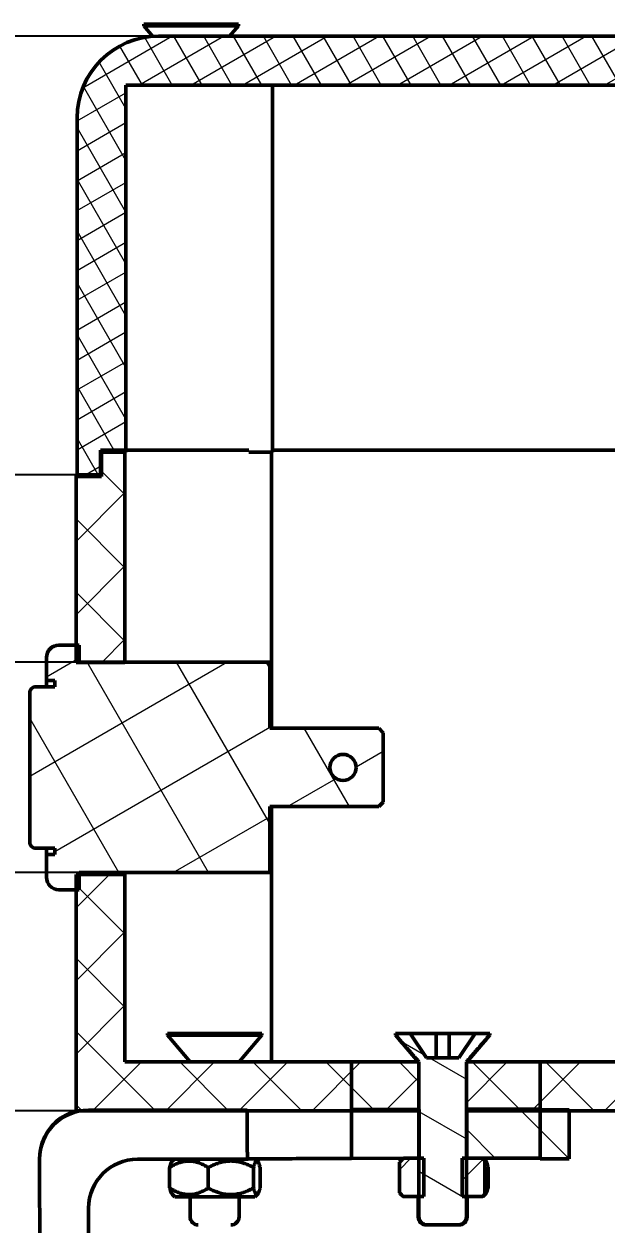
# Model space of a CAD drawing. Header units: millimetres. Extents: x 0 to 841, y 0 to 594.
# Drawn here: x 142 to 177.8, y 417.6 to 491.3 of the extents above; entities that cross this region are included whole.
import ezdxf

# ---------------------------------------------------------------- set-up
doc = ezdxf.new("R2010")
doc.units = ezdxf.units.MM
for name, color, linetype, lineweight in [('Видимый контур (ГОСТ)', 7, 'Continuous', 50), ('Размер (ГОСТ)', 7, 'Continuous', 25), ('Штриховка (ГОСТ)', 7, 'Continuous', 18)]:
    doc.layers.add(name, color=color, linetype=linetype, lineweight=lineweight)
doc.styles.add('Обычный текст (ГОСТ)', font='GOST Common Italic.ttf')
doc.dimstyles.new('Обычный (ГОСТ)', dxfattribs={"dimtxt": 3.5, "dimasz": 3.5, "dimexe": 1, "dimexo": 0, "dimgap": 0.5, "dimtad": 1, "dimrnd": 1e-08, "dimtxsty": 'Обычный текст (ГОСТ)', "dimblk": 'Filled-1', "dimcen": 0.09, "dimdle": 15, "dimclrd": 256, "dimclre": 256, "dimclrt": 256, "dimazin": 2, "dimtfac": 0.714286, "dimtdec": 3, "dimtmove": 0, "dimatfit": 3, "dimfxl": 1, "dimtolj": 1, "dimlwd": 25, "dimlwe": 25, "dimarcsym": 0})
pattern_1 = [(45, (0, 0), (-2.245064, 2.245064), [])]

# ---------------------------------------------------------------- blocks, each defined once
blk = doc.blocks.new('Filled-1')
at = {"color": 0}
for p, q in [((0, 0), (-1, 0.143)), ((-1, 0.143), (-1, -0.143)), ((-1, 0), (0, 0)), ((-1, -0.143), (0, 0))]:
    blk.add_line(p, q, dxfattribs=at)
at = {"color": 0, "flags": 128}
blk.add_lwpolyline([(-1, -0.143), (0, 0), (-1, 0.143), (-1, -0.143)], dxfattribs=at)
at = {"color": 0}
blk.add_solid([(-1, -0.143), (0, 0), (-1, 0.143), (-1, -0.143)], dxfattribs=at)
blk = doc.blocks.new('*D8')
at = {"layer": 'Defpoints', "color": 0, "linetype": 'Continuous', "transparency": 16777216}
for p in [(150.297, 490.528), (80.176, 372.413), (137.642, 372.413)]:
    blk.add_point(p, dxfattribs=at)
at = {"layer": 'Размер (ГОСТ)', "linetype": 'Continuous', "lineweight": 25, "transparency": 16777216}
for p, q in [((150.297, 490.528), (79.176, 490.528)), ((80.176, 487.028), (80.176, 375.913)), ((137.642, 372.413), (79.176, 372.413))]:
    blk.add_line(p, q, dxfattribs=at)
at = {"layer": 'Размер (ГОСТ)', "linetype": 'Continuous', "lineweight": 25, "transparency": 16777216, "xscale": 3.5, "yscale": 3.5, "zscale": 3.5}
for p, rotation in [((80.176, 490.528), 90), ((80.176, 372.413), 270)]:
    blk.add_blockref('Filled-1', p, dxfattribs=dict(at, rotation=rotation))
at = {"layer": 'Размер (ГОСТ)', "linetype": 'Continuous', "lineweight": 25, "transparency": 16777216, "insert": (75.476, 426.217), "char_height": 3.5, "attachment_point": 1, "rotation": 90, "style": 'Обычный текст (ГОСТ)'}
blk.add_mtext('\\A1;118,11', dxfattribs=at)
blk = doc.blocks.new('*D12')
at = {"layer": 'Defpoints', "color": 0, "linetype": 'Continuous', "transparency": 16777216}
for p in [(93.966, 463.638), (145.236, 463.638), (145.236, 424.638)]:
    blk.add_point(p, dxfattribs=at)
at = {"layer": 'Размер (ГОСТ)', "linetype": 'Continuous', "lineweight": 25, "transparency": 16777216}
for p, q in [((145.236, 463.638), (92.966, 463.638)), ((93.966, 428.138), (93.966, 460.138)), ((145.236, 424.638), (92.966, 424.638))]:
    blk.add_line(p, q, dxfattribs=at)
at = {"layer": 'Размер (ГОСТ)', "linetype": 'Continuous', "lineweight": 25, "transparency": 16777216, "xscale": 3.5, "yscale": 3.5, "zscale": 3.5}
for p, rotation in [((93.966, 463.638), 90), ((93.966, 424.638), 270)]:
    blk.add_blockref('Filled-1', p, dxfattribs=dict(at, rotation=rotation))
at = {"layer": 'Размер (ГОСТ)', "linetype": 'Continuous', "lineweight": 25, "transparency": 16777216, "insert": (89.966, 441.63), "char_height": 3.5, "attachment_point": 1, "rotation": 90, "style": 'Обычный текст (ГОСТ)'}
blk.add_mtext('\\A1;39', dxfattribs=at)
blk = doc.blocks.new('*D13')
at = {"layer": 'Defpoints', "color": 0, "linetype": 'Continuous', "transparency": 16777216}
for p in [(145.418, 452.143), (104.753, 439.243), (145.418, 439.243)]:
    blk.add_point(p, dxfattribs=at)
at = {"layer": 'Размер (ГОСТ)', "linetype": 'Continuous', "lineweight": 25, "transparency": 16777216}
for p, q in [((145.418, 452.143), (103.753, 452.143)), ((104.753, 448.643), (104.753, 442.743)), ((145.418, 439.243), (103.753, 439.243))]:
    blk.add_line(p, q, dxfattribs=at)
at = {"layer": 'Размер (ГОСТ)', "linetype": 'Continuous', "lineweight": 25, "transparency": 16777216, "xscale": 3.5, "yscale": 3.5, "zscale": 3.5}
for p, rotation in [((104.753, 452.143), 90), ((104.753, 439.243), 270)]:
    blk.add_blockref('Filled-1', p, dxfattribs=dict(at, rotation=rotation))
at = {"layer": 'Размер (ГОСТ)', "linetype": 'Continuous', "lineweight": 25, "transparency": 16777216, "insert": (100.053, 441.969), "char_height": 3.5, "attachment_point": 1, "rotation": 90, "style": 'Обычный текст (ГОСТ)'}
blk.add_mtext('\\A1;12,9', dxfattribs=at)

msp = doc.modelspace()

# ---------------------------------------------------------------- hatches: boundary and pattern name
at = {"layer": 'Штриховка (ГОСТ)'}
h = msp.add_hatch(dxfattribs=at)
h.set_pattern_fill('ANSI31', color=256, scale=12.7, angle=75.00018, style=0, double=1)
h.set_pattern_definition([(120.00018, (0, 0), (-1.374813, -0.793754), [])])
edge = h.paths.add_edge_path()
edge.add_line((261.634, 487.528), (261.634, 490.528))
edge.add_line((261.634, 490.528), (150.297, 490.528))
edge.add_ellipse((150.297, 485.528), major_axis=(0, 5), ratio=1, start_angle=0, end_angle=90)
edge.add_line((145.297, 485.528), (145.297, 463.638))
edge.add_line((145.297, 463.638), (145.297, 463.528))
edge.add_line((145.297, 463.528), (146.797, 463.528))
edge.add_line((146.797, 463.528), (146.797, 465.028))
edge.add_line((146.797, 465.028), (148.236, 465.028))
edge.add_line((148.236, 465.028), (148.297, 465.028))
edge.add_line((148.297, 465.028), (148.297, 487.528))
edge.add_line((148.297, 487.528), (261.634, 487.528))
edge = h.paths.add_edge_path()
edge.add_line((269.797, 490.528), (270.297, 490.528))
edge.add_ellipse((270.297, 485.528), major_axis=(5, 0), ratio=1, start_angle=86.02297, end_angle=90, ccw=False)
edge.add_ellipse((270.297, 485.528), major_axis=(4.988, -0.347), ratio=1, start_angle=3.97703, end_angle=90, ccw=False)
edge.add_line((275.297, 485.528), (275.297, 463.528))
edge.add_line((275.297, 463.528), (275.234, 463.528))
edge.add_line((275.234, 463.528), (273.797, 463.528))
edge.add_line((273.797, 463.528), (273.797, 463.638))
edge.add_line((273.797, 463.638), (273.797, 465.028))
edge.add_line((273.797, 465.028), (273.734, 465.028))
edge.add_line((273.734, 465.028), (271.797, 465.028))
edge.add_line((271.797, 465.028), (271.797, 465.138))
edge.add_line((271.797, 465.138), (271.797, 487.528))
edge.add_line((271.797, 487.528), (270.795, 487.528))
edge.add_line((270.795, 487.528), (269.802, 487.528))
edge.add_line((269.802, 487.528), (269.797, 487.528))
edge.add_line((269.797, 487.528), (269.797, 489.528))
edge.add_line((269.797, 489.528), (269.797, 490.528))
edge.add_line((269.797, 490.528), (269.797, 490.528))
edge.add_line((269.797, 490.528), (269.797, 490.528))
h.paths.add_polyline_path([(261.634, 487.528), (261.634, 490.528), (265.94, 490.528), (266.797, 490.528), (266.797, 490.528), (266.797, 490.528), (266.797, 489.528), (266.797, 487.528), (266.667, 487.528), (265.674, 487.528), (264.797, 487.528), (264.797, 465.028), (264.734, 465.028), (263.297, 465.028), (263.297, 465.138), (263.297, 487.528)])
h = msp.add_hatch(dxfattribs=at)
h.set_pattern_fill('ANSI31', color=256, scale=12.7, angle=165.00018, style=0, double=1)
h.set_pattern_definition([(210.00018, (0, 0), (0.793754, -1.374813), [])])
edge = h.paths.add_edge_path()
edge.add_line((261.634, 487.528), (261.634, 490.528))
edge.add_line((261.634, 490.528), (150.297, 490.528))
edge.add_ellipse((150.297, 485.528), major_axis=(0, 5), ratio=1, start_angle=0, end_angle=90)
edge.add_line((145.297, 485.528), (145.297, 463.638))
edge.add_line((145.297, 463.638), (145.297, 463.528))
edge.add_line((145.297, 463.528), (146.797, 463.528))
edge.add_line((146.797, 463.528), (146.797, 465.028))
edge.add_line((146.797, 465.028), (148.236, 465.028))
edge.add_line((148.236, 465.028), (148.297, 465.028))
edge.add_line((148.297, 465.028), (148.297, 487.528))
edge.add_line((148.297, 487.528), (261.634, 487.528))
edge = h.paths.add_edge_path()
edge.add_line((269.797, 490.528), (270.297, 490.528))
edge.add_ellipse((270.297, 485.528), major_axis=(5, 0), ratio=1, start_angle=86.02297, end_angle=90, ccw=False)
edge.add_ellipse((270.297, 485.528), major_axis=(4.988, -0.347), ratio=1, start_angle=3.97703, end_angle=90, ccw=False)
edge.add_line((275.297, 485.528), (275.297, 463.528))
edge.add_line((275.297, 463.528), (275.234, 463.528))
edge.add_line((275.234, 463.528), (273.797, 463.528))
edge.add_line((273.797, 463.528), (273.797, 463.638))
edge.add_line((273.797, 463.638), (273.797, 465.028))
edge.add_line((273.797, 465.028), (273.734, 465.028))
edge.add_line((273.734, 465.028), (271.797, 465.028))
edge.add_line((271.797, 465.028), (271.797, 465.138))
edge.add_line((271.797, 465.138), (271.797, 487.528))
edge.add_line((271.797, 487.528), (270.795, 487.528))
edge.add_line((270.795, 487.528), (269.802, 487.528))
edge.add_line((269.802, 487.528), (269.797, 487.528))
edge.add_line((269.797, 487.528), (269.797, 489.528))
edge.add_line((269.797, 489.528), (269.797, 490.528))
edge.add_line((269.797, 490.528), (269.797, 490.528))
edge.add_line((269.797, 490.528), (269.797, 490.528))
h.paths.add_polyline_path([(261.634, 487.528), (261.634, 490.528), (265.94, 490.528), (266.797, 490.528), (266.797, 490.528), (266.797, 490.528), (266.797, 489.528), (266.797, 487.528), (266.667, 487.528), (265.674, 487.528), (264.797, 487.528), (264.797, 465.028), (264.734, 465.028), (263.297, 465.028), (263.297, 465.138), (263.297, 487.528)])
h = msp.add_hatch(dxfattribs=at)
h.set_pattern_fill('ANSI31', color=256, scale=25.4, style=0, double=1)
h.set_pattern_definition(pattern_1)
h.paths.add_polyline_path([(146.736, 463.638), (146.736, 465.138), (148.235, 465.138), (148.236, 465.138), (148.236, 465.028), (148.236, 452.143), (148.236, 452.138), (148.235, 452.138), (145.236, 452.138), (145.236, 452.431), (145.236, 453.193), (145.236, 463.638), (145.297, 463.638)])
h.paths.add_polyline_path([(162.138, 424.638), (162.138, 424.724), (162.138, 427.638), (148.236, 427.638), (148.236, 439.138), (145.418, 439.138), (145.236, 439.138), (145.236, 438.955), (145.236, 438.193), (145.236, 424.638), (145.555, 424.638), (146.735, 424.638), (152.236, 424.638), (153.734, 424.638), (155.236, 424.638), (155.743, 424.638)])
h.paths.add_polyline_path([(162.138, 424.724), (162.138, 427.638), (166.276, 427.638), (166.276, 424.728), (166.276, 424.638), (166.236, 424.638), (162.138, 424.638)])
h.paths.add_polyline_path([(173.729, 424.697), (173.729, 424.638), (172.505, 424.638), (169.236, 424.638), (169.212, 424.638), (169.195, 424.638), (169.195, 427.638), (173.729, 427.638), (173.729, 424.734)])
h.paths.add_polyline_path([(275.236, 462.623), (275.234, 462.623), (272.236, 462.623), (272.236, 427.638), (173.729, 427.638), (173.729, 424.734), (173.729, 424.697), (173.729, 424.638), (175.493, 424.638), (244.945, 424.638), (247.935, 424.638), (251.236, 424.638), (254.236, 424.638), (254.695, 424.638), (264.695, 424.638), (265.236, 424.638), (268.236, 424.638), (273.735, 424.638), (274.767, 424.638), (275.236, 424.638)])
h.paths.add_polyline_path([(272.235, 462.623), (271.734, 462.623), (271.734, 465.138), (271.797, 465.138), (273.734, 465.138), (273.734, 465.028), (273.734, 463.638), (273.797, 463.638), (275.234, 463.638), (275.234, 463.528), (275.234, 462.623), (272.236, 462.623)])
h.paths.add_polyline_path([(263.235, 462.623), (263.234, 462.623), (263.234, 465.138), (263.297, 465.138), (264.734, 465.138), (264.734, 465.028), (264.734, 462.623)])
h = msp.add_hatch(dxfattribs=at)
h.set_pattern_fill('ANSI31', color=256, scale=25.4, angle=90, style=0, double=1)
h.set_pattern_definition([(135, (0, 0), (-2.245064, -2.245064), [])])
h.paths.add_polyline_path([(146.736, 463.638), (146.736, 465.138), (148.235, 465.138), (148.236, 465.138), (148.236, 465.028), (148.236, 452.143), (148.236, 452.138), (148.235, 452.138), (145.236, 452.138), (145.236, 452.431), (145.236, 453.193), (145.236, 463.638), (145.297, 463.638)])
h.paths.add_polyline_path([(162.138, 424.638), (162.138, 424.724), (162.138, 427.638), (148.236, 427.638), (148.236, 439.138), (145.418, 439.138), (145.236, 439.138), (145.236, 438.955), (145.236, 438.193), (145.236, 424.638), (145.555, 424.638), (146.735, 424.638), (152.236, 424.638), (153.734, 424.638), (155.236, 424.638), (155.743, 424.638)])
h.paths.add_polyline_path([(162.138, 424.724), (162.138, 427.638), (166.276, 427.638), (166.276, 424.728), (166.276, 424.638), (166.236, 424.638), (162.138, 424.638)])
h.paths.add_polyline_path([(173.729, 424.697), (173.729, 424.638), (172.505, 424.638), (169.236, 424.638), (169.212, 424.638), (169.195, 424.638), (169.195, 427.638), (173.729, 427.638), (173.729, 424.734)])
h.paths.add_polyline_path([(275.236, 462.623), (275.234, 462.623), (272.236, 462.623), (272.236, 427.638), (173.729, 427.638), (173.729, 424.734), (173.729, 424.697), (173.729, 424.638), (175.493, 424.638), (244.945, 424.638), (247.935, 424.638), (251.236, 424.638), (254.236, 424.638), (254.695, 424.638), (264.695, 424.638), (265.236, 424.638), (268.236, 424.638), (273.735, 424.638), (274.767, 424.638), (275.236, 424.638)])
h.paths.add_polyline_path([(272.235, 462.623), (271.734, 462.623), (271.734, 465.138), (271.797, 465.138), (273.734, 465.138), (273.734, 465.028), (273.734, 463.638), (273.797, 463.638), (275.234, 463.638), (275.234, 463.528), (275.234, 462.623), (272.236, 462.623)])
h.paths.add_polyline_path([(263.235, 462.623), (263.234, 462.623), (263.234, 465.138), (263.297, 465.138), (264.734, 465.138), (264.734, 465.028), (264.734, 462.623)])
h = msp.add_hatch(dxfattribs=at)
h.set_pattern_fill('ANSI31', color=256, scale=38.1, angle=-14.99998, style=0, double=1)
h.set_pattern_definition([(30, (0, 0), (-2.38125, 4.124445), [])])
edge = h.paths.add_edge_path()
edge.add_spline(control_points=[(142.391, 450.265), (142.391, 450.314), (142.401, 450.362), (142.438, 450.453), (142.466, 450.494), (142.537, 450.566), (142.581, 450.595), (142.677, 450.636), (142.73, 450.646), (142.783, 450.646)], knot_values=[-0.060908, -0.060908, -0.060908, -0.060908, -0.04625, -0.04625, -0.031446, -0.031446, -0.015869, -0.015869, -0.000001, -0.000001, -0.000001, -0.000001], degree=3, periodic=0)
edge.add_line((142.783, 450.646), (143.926, 450.646))
edge.add_line((143.926, 450.646), (143.926, 451.027))
edge.add_line((143.926, 451.027), (143.418, 451.027))
edge.add_line((143.418, 451.027), (143.418, 452.431))
edge.add_ellipse((144.18, 452.431), major_axis=(0, 0.762), ratio=1, start_angle=0, end_angle=90, ccw=False)
edge.add_line((144.18, 453.193), (145.236, 453.193))
edge.add_line((145.236, 453.193), (145.418, 453.193))
edge.add_line((145.418, 453.193), (145.418, 452.431))
edge.add_line((145.418, 452.431), (145.418, 452.143))
edge.add_line((145.418, 452.143), (148.236, 452.143))
edge.add_line((148.236, 452.143), (157.118, 452.143))
edge.add_line((157.118, 452.143), (157.118, 448.093))
edge.add_line((157.118, 448.093), (163.818, 448.093))
edge.add_line((163.818, 448.093), (164.087, 447.824))
edge.add_line((164.087, 447.824), (164.087, 443.562))
edge.add_line((164.087, 443.562), (163.818, 443.293))
edge.add_line((163.818, 443.293), (157.118, 443.293))
edge.add_line((157.118, 443.293), (157.118, 439.243))
edge.add_line((157.118, 439.243), (145.418, 439.243))
edge.add_line((145.418, 439.243), (145.418, 439.138))
edge.add_line((145.418, 439.138), (145.418, 438.955))
edge.add_line((145.418, 438.955), (145.418, 438.193))
edge.add_line((145.418, 438.193), (145.236, 438.193))
edge.add_line((145.236, 438.193), (144.18, 438.193))
edge.add_ellipse((144.18, 438.955), major_axis=(-0.762, 0), ratio=1, start_angle=0, end_angle=90, ccw=False)
edge.add_line((143.418, 438.955), (143.418, 440.359))
edge.add_line((143.418, 440.359), (143.926, 440.359))
edge.add_line((143.926, 440.359), (143.926, 440.74))
edge.add_line((143.926, 440.74), (142.783, 440.74))
edge.add_spline(control_points=[(142.783, 440.74), (142.729, 440.74), (142.676, 440.751), (142.581, 440.791), (142.539, 440.819), (142.468, 440.89), (142.439, 440.932), (142.401, 441.023), (142.391, 441.072), (142.391, 441.121)], knot_values=[-0.060835, -0.060835, -0.060835, -0.060835, -0.044819, -0.044819, -0.029845, -0.029845, -0.01474, -0.01474, 0, 0, 0, 0], degree=3, periodic=0)
edge.add_line((142.391, 441.121), (142.391, 450.265))
edge = h.paths.add_edge_path(flags=0)
edge.add_ellipse((161.618, 445.693), major_axis=(-0.8, 0), ratio=1, start_angle=0, end_angle=360)
h = msp.add_hatch(dxfattribs=at)
h.set_pattern_fill('ANSI31', color=256, scale=38.1, angle=75.00002, style=0, double=1)
h.set_pattern_definition([(120, (0, 0), (-4.124445, -2.38125), [])])
edge = h.paths.add_edge_path()
edge.add_spline(control_points=[(142.391, 450.265), (142.391, 450.314), (142.401, 450.362), (142.438, 450.453), (142.466, 450.494), (142.537, 450.566), (142.581, 450.595), (142.677, 450.636), (142.73, 450.646), (142.783, 450.646)], knot_values=[-0.060908, -0.060908, -0.060908, -0.060908, -0.04625, -0.04625, -0.031446, -0.031446, -0.015869, -0.015869, -0.000001, -0.000001, -0.000001, -0.000001], degree=3, periodic=0)
edge.add_line((142.783, 450.646), (143.926, 450.646))
edge.add_line((143.926, 450.646), (143.926, 451.027))
edge.add_line((143.926, 451.027), (143.418, 451.027))
edge.add_line((143.418, 451.027), (143.418, 452.431))
edge.add_ellipse((144.18, 452.431), major_axis=(0, 0.762), ratio=1, start_angle=0, end_angle=90, ccw=False)
edge.add_line((144.18, 453.193), (145.236, 453.193))
edge.add_line((145.236, 453.193), (145.418, 453.193))
edge.add_line((145.418, 453.193), (145.418, 452.431))
edge.add_line((145.418, 452.431), (145.418, 452.143))
edge.add_line((145.418, 452.143), (148.236, 452.143))
edge.add_line((148.236, 452.143), (157.118, 452.143))
edge.add_line((157.118, 452.143), (157.118, 448.093))
edge.add_line((157.118, 448.093), (163.818, 448.093))
edge.add_line((163.818, 448.093), (164.087, 447.824))
edge.add_line((164.087, 447.824), (164.087, 443.562))
edge.add_line((164.087, 443.562), (163.818, 443.293))
edge.add_line((163.818, 443.293), (157.118, 443.293))
edge.add_line((157.118, 443.293), (157.118, 439.243))
edge.add_line((157.118, 439.243), (145.418, 439.243))
edge.add_line((145.418, 439.243), (145.418, 439.138))
edge.add_line((145.418, 439.138), (145.418, 438.955))
edge.add_line((145.418, 438.955), (145.418, 438.193))
edge.add_line((145.418, 438.193), (145.236, 438.193))
edge.add_line((145.236, 438.193), (144.18, 438.193))
edge.add_ellipse((144.18, 438.955), major_axis=(-0.762, 0), ratio=1, start_angle=0, end_angle=90, ccw=False)
edge.add_line((143.418, 438.955), (143.418, 440.359))
edge.add_line((143.418, 440.359), (143.926, 440.359))
edge.add_line((143.926, 440.359), (143.926, 440.74))
edge.add_line((143.926, 440.74), (142.783, 440.74))
edge.add_spline(control_points=[(142.783, 440.74), (142.729, 440.74), (142.676, 440.751), (142.581, 440.791), (142.539, 440.819), (142.468, 440.89), (142.439, 440.932), (142.401, 441.023), (142.391, 441.072), (142.391, 441.121)], knot_values=[-0.060835, -0.060835, -0.060835, -0.060835, -0.044819, -0.044819, -0.029845, -0.029845, -0.01474, -0.01474, 0, 0, 0, 0], degree=3, periodic=0)
edge.add_line((142.391, 441.121), (142.391, 450.265))
edge = h.paths.add_edge_path(flags=0)
edge.add_ellipse((161.618, 445.693), major_axis=(-0.8, 0), ratio=1, start_angle=0, end_angle=360)
h = msp.add_hatch(dxfattribs=at)
h.set_pattern_fill('ANSI31', color=256, scale=25.4, angle=105.00025, style=0)
h.set_pattern_definition([(150.00025, (0, 0), (-1.587488, -2.749637), [])])
edge = h.paths.add_edge_path()
edge.add_spline(control_points=[(166.798, 417.638), (166.731, 417.638), (166.653, 417.653), (166.533, 417.702), (166.469, 417.743), (166.38, 417.831), (166.338, 417.892), (166.291, 418.006), (166.276, 418.077), (166.276, 418.138)], knot_values=[-0.075735, -0.075735, -0.075735, -0.075735, -0.055875, -0.055875, -0.036849, -0.036849, -0.018295, -0.018295, 0, 0, 0, 0], degree=3, periodic=0)
edge.add_line((166.276, 418.138), (166.276, 419.377))
edge.add_line((166.276, 419.377), (166.276, 419.389))
edge.add_line((166.276, 419.389), (166.276, 419.638))
edge.add_line((166.276, 419.638), (166.276, 421.728))
edge.add_line((166.276, 421.728), (166.276, 422.638))
edge.add_line((166.276, 422.638), (166.276, 424.638))
edge.add_line((166.276, 424.638), (166.276, 424.728))
edge.add_line((166.276, 424.728), (166.276, 427.638))
edge.add_spline(control_points=[(166.276, 427.638), (165.792, 428.188), (164.856, 429.272)], knot_values=[0, 0, 0, 0.216418, 0.216418, 0.216418], weights=[1, 1.056517, 1], degree=2, periodic=0)
edge.add_line((164.856, 429.272), (164.856, 429.388))
edge.add_line((164.856, 429.388), (165.736, 429.388))
edge.add_line((165.736, 429.388), (166.736, 427.888))
edge.add_line((166.736, 427.888), (168.736, 427.888))
edge.add_line((168.736, 427.888), (169.736, 429.388))
edge.add_line((169.736, 429.388), (170.615, 429.388))
edge.add_line((170.615, 429.388), (170.615, 429.272))
edge.add_spline(control_points=[(170.615, 429.272), (169.679, 428.188), (169.195, 427.638)], knot_values=[0, 0, 0, 0.216418, 0.216418, 0.216418], weights=[1, 1.056517, 1], degree=2, periodic=0)
edge.add_line((169.195, 427.638), (169.195, 424.638))
edge.add_line((169.195, 424.638), (169.195, 421.73))
edge.add_line((169.195, 421.73), (169.195, 419.638))
edge.add_line((169.195, 419.638), (169.195, 419.392))
edge.add_line((169.195, 419.392), (169.195, 419.38))
edge.add_line((169.195, 419.38), (169.195, 418.138))
edge.add_spline(control_points=[(169.195, 418.138), (169.195, 418.077), (169.18, 418.006), (169.133, 417.892), (169.091, 417.831), (169.002, 417.743), (168.938, 417.702), (168.818, 417.653), (168.74, 417.638), (168.673, 417.638)], knot_values=[0, 0, 0, 0, 0.018295, 0.018295, 0.036849, 0.036849, 0.055875, 0.055875, 0.075735, 0.075735, 0.075735, 0.075735], degree=3, periodic=0)
edge.add_line((168.673, 417.638), (166.798, 417.638))
h = msp.add_hatch(dxfattribs=at)
h.set_pattern_fill('ANSI31', color=256, scale=25.4, angle=90.00021, style=0)
h.set_pattern_definition([(135.0002, (0, 0), (-2.245056, -2.245072), [])])
h.paths.add_polyline_path([(173.729, 424.697), (173.729, 424.638), (173.729, 421.734), (173.729, 421.697), (175.496, 421.698), (175.493, 424.638), (175.493, 424.698)])
h.paths.add_polyline_path([(173.729, 424.638), (173.729, 421.734), (170.181, 421.731), (169.236, 421.73), (169.212, 421.73), (169.212, 424.638), (169.212, 424.73), (169.236, 424.73), (172.504, 424.733), (173.729, 424.734), (173.729, 424.697)])
h = msp.add_hatch(dxfattribs=at)
h.set_pattern_fill('ANSI31', color=256, scale=25.4, style=0)
h.set_pattern_definition(pattern_1)
edge = h.paths.add_edge_path()
edge.add_spline(control_points=[(170.181, 421.731), (170.252, 421.661), (170.327, 421.587)], knot_values=[0.032057, 0.032057, 0.032057, 0.053328, 0.053328, 0.053328], weights=[1.004442, 1.005281, 1.005278], degree=2, periodic=0)
edge.add_line((170.327, 421.587), (170.328, 419.526))
edge.add_spline(control_points=[(170.328, 419.526), (170.253, 419.451), (170.182, 419.381)], knot_values=[0.05323, 0.05323, 0.05323, 0.074524, 0.074524, 0.074524], weights=[1.005284, 1.005287, 1.004448], degree=2, periodic=0)
edge.add_line((170.182, 419.381), (169.195, 419.38))
edge.add_line((169.195, 419.38), (168.93, 419.38))
edge.add_line((168.93, 419.38), (168.93, 419.392))
edge.add_line((168.93, 419.392), (168.931, 419.638))
edge.add_line((168.931, 419.638), (168.932, 421.73))
edge.add_line((168.932, 421.73), (169.195, 421.73))
edge.add_line((169.195, 421.73), (169.212, 421.73))
edge.add_line((169.212, 421.73), (169.236, 421.73))
edge.add_line((169.236, 421.73), (170.181, 421.731))
edge = h.paths.add_edge_path()
edge.add_spline(control_points=[(165.083, 421.487), (165.209, 421.612), (165.324, 421.727)], knot_values=[0.03991, 0.03991, 0.03991, 0.074461, 0.074461, 0.074461], weights=[1.004947, 1.005805, 1.004442], degree=2, periodic=0)
edge.add_line((165.324, 421.727), (166.236, 421.727))
edge.add_line((166.236, 421.727), (166.276, 421.728))
edge.add_line((166.276, 421.728), (166.294, 421.728))
edge.add_line((166.294, 421.728), (166.574, 421.728))
edge.add_line((166.574, 421.728), (166.579, 419.638))
edge.add_line((166.579, 419.638), (166.579, 419.39))
edge.add_line((166.579, 419.39), (166.579, 419.378))
edge.add_line((166.579, 419.378), (166.276, 419.377))
edge.add_line((166.276, 419.377), (165.328, 419.377))
edge.add_spline(control_points=[(165.328, 419.377), (165.212, 419.492), (165.083, 419.618)], knot_values=[0.032096, 0.032096, 0.032096, 0.067021, 0.067021, 0.067021], weights=[1.004448, 1.005825, 1.004935], degree=2, periodic=0)
edge.add_line((165.083, 419.618), (165.083, 421.487))

# ---------------------------------------------------------------- linework, layer by layer
at = {"layer": 'Видимый контур (ГОСТ)'}
for p, q in [((155.197, 491.278), (149.397, 491.278)), ((149.397, 491.278), (149.397, 491.161)), ((155.197, 491.278), (155.197, 491.161)), ((149.397, 491.161), (155.197, 491.161)), ((149.951, 490.516), (149.397, 491.161)), ((150.297, 490.528), (261.634, 490.528)), ((154.654, 490.528), (155.197, 491.161)), ((148.297, 487.528), (148.297, 465.028)), ((261.634, 487.528), (148.297, 487.528)), ((157.297, 465.028), (157.297, 487.528)), ((145.297, 463.528), (145.297, 485.528)), ((146.736, 463.638), (146.736, 465.138)), ((146.736, 465.138), (148.236, 465.138)), ((146.797, 465.028), (146.797, 463.528)), ((148.297, 465.028), (146.797, 465.028)), ((148.236, 465.138), (148.236, 452.138)), ((148.297, 465.138), (155.235, 465.138)), ((155.836, 465.138), (155.235, 465.138)), ((157.297, 465.028), (155.836, 465.028)), ((157.235, 448.093), (157.235, 465.028)), ((157.297, 465.138), (178.777, 465.138)), ((145.234, 463.638), (145.236, 463.638)), ((145.234, 453.193), (145.234, 463.638)), ((145.236, 463.638), (146.736, 463.638)), ((145.236, 452.138), (145.236, 463.638)), ((146.797, 463.528), (145.297, 463.528)), ((144.18, 453.193), (145.418, 453.193)), ((145.418, 453.193), (145.418, 452.143)), ((143.418, 451.027), (143.418, 452.431)), ((148.236, 452.138), (145.236, 452.138)), ((145.418, 452.143), (157.118, 452.143)), ((157.118, 452.143), (157.118, 448.093)), ((143.926, 451.027), (143.418, 451.027)), ((143.418, 451.027), (143.418, 450.646)), ((143.926, 450.646), (143.926, 451.027)), ((142.391, 441.121), (142.391, 450.265)), ((142.783, 450.646), (143.926, 450.646)), ((157.118, 448.093), (163.818, 448.093)), ((163.818, 448.093), (164.087, 447.824)), ((164.087, 447.824), (164.087, 443.562)), ((164.087, 443.562), (163.818, 443.293)), ((157.118, 443.293), (157.118, 439.243)), ((163.818, 443.293), (157.118, 443.293)), ((157.235, 427.638), (157.235, 443.293)), ((143.926, 440.74), (142.783, 440.74)), ((143.418, 440.74), (143.418, 440.359)), ((143.926, 440.359), (143.926, 440.74)), ((143.418, 440.359), (143.926, 440.359)), ((143.418, 438.955), (143.418, 440.359)), ((145.236, 439.138), (148.236, 439.138)), ((145.236, 424.638), (145.236, 439.138)), ((145.418, 439.243), (145.418, 438.193)), ((157.118, 439.243), (145.418, 439.243)), ((148.235, 439.243), (148.235, 439.138)), ((148.236, 439.138), (148.236, 427.638)), ((145.418, 438.193), (144.18, 438.193)), ((145.234, 424.635), (145.234, 438.193)), ((156.636, 429.388), (150.836, 429.388)), ((150.836, 429.388), (150.836, 429.272)), ((156.636, 429.388), (156.636, 429.272)), ((164.856, 429.388), (164.836, 429.388)), ((164.836, 429.388), (164.836, 429.272)), ((164.856, 429.388), (165.736, 429.388)), ((164.856, 429.272), (164.856, 429.388)), ((165.736, 429.388), (166.736, 427.888)), ((165.736, 429.388), (167.135, 429.388)), ((167.135, 429.388), (167.335, 429.388)), ((167.335, 429.388), (167.335, 427.888)), ((167.335, 429.388), (168.135, 429.388)), ((168.135, 429.388), (168.335, 429.388)), ((168.135, 429.388), (168.135, 429.388)), ((168.135, 429.388), (168.135, 427.888)), ((168.335, 429.388), (169.735, 429.388)), ((169.735, 429.388), (168.735, 427.888)), ((168.736, 427.888), (169.736, 429.388)), ((169.735, 429.388), (169.736, 429.388)), ((169.736, 429.388), (170.615, 429.388)), ((170.615, 429.388), (170.615, 429.272)), ((170.636, 429.388), (170.615, 429.388)), ((170.636, 429.388), (170.636, 429.272)), ((150.836, 429.272), (156.636, 429.272)), ((152.236, 427.638), (150.836, 429.272)), ((155.236, 427.638), (156.636, 429.272)), ((164.836, 429.272), (164.856, 429.272)), ((166.236, 427.638), (164.836, 429.272)), ((169.236, 427.638), (170.636, 429.272)), ((170.615, 429.272), (170.636, 429.272)), ((166.736, 427.888), (168.736, 427.888)), ((148.236, 427.638), (162.138, 427.638)), ((162.138, 427.638), (166.276, 427.638)), ((162.138, 424.638), (162.138, 427.638)), ((166.276, 427.638), (166.276, 424.638)), ((166.276, 418.138), (166.276, 427.638)), ((169.195, 427.638), (173.729, 427.638)), ((169.195, 424.638), (169.195, 427.638)), ((169.195, 427.638), (169.195, 418.138)), ((173.729, 427.638), (272.236, 427.638)), ((173.729, 427.638), (173.729, 424.638)), ((145.235, 424.635), (145.235, 424.638)), ((145.235, 424.638), (145.236, 424.638)), ((162.138, 424.638), (145.236, 424.638)), ((145.993, 424.671), (155.743, 424.68)), ((162.138, 424.724), (166.288, 424.728)), ((166.276, 424.638), (162.138, 424.638)), ((162.138, 421.71), (162.138, 424.638)), ((173.729, 424.638), (169.195, 424.638)), ((169.212, 424.73), (173.729, 424.734)), ((173.729, 424.697), (175.493, 424.698)), ((173.729, 424.697), (173.729, 421.697)), ((275.236, 424.638), (173.729, 424.638)), ((175.493, 424.698), (175.496, 421.698)), ((175.505, 421.749), (175.502, 424.638)), ((143.051, 422.245), (143.039, 422.179)), ((143.008, 408.817), (142.996, 421.668)), ((155.746, 421.68), (148.996, 421.674)), ((151.26, 421.676), (151.132, 421.548)), ((156.235, 421.691), (156.377, 421.549)), ((166.294, 421.728), (162.138, 421.724)), ((165.083, 419.618), (165.083, 421.487)), ((165.298, 421.727), (165.132, 421.561)), ((165.324, 421.727), (166.574, 421.728)), ((168.932, 421.73), (170.181, 421.731)), ((173.729, 421.734), (169.212, 421.73)), ((170.208, 421.731), (170.377, 421.562)), ((170.327, 421.587), (170.328, 419.526)), ((175.496, 421.698), (173.729, 421.697)), ((175.496, 421.698), (175.505, 421.749)), ((150.977, 419.906), (150.976, 421.163)), ((153.348, 419.899), (153.347, 421.156)), ((156.126, 419.907), (156.124, 421.164)), ((156.532, 419.923), (156.53, 421.179)), ((170.532, 419.936), (170.53, 421.192)), ((151.302, 419.365), (151.131, 419.536)), ((152.236, 419.357), (152.236, 418.138)), ((155.236, 419.359), (155.236, 418.138)), ((156.208, 419.37), (156.375, 419.537)), ((165.302, 419.378), (165.131, 419.549)), ((166.579, 419.378), (165.328, 419.377)), ((166.236, 419.377), (166.236, 418.138)), ((170.182, 419.381), (168.93, 419.38)), ((169.236, 419.38), (169.236, 418.138)), ((170.208, 419.383), (170.375, 419.55)), ((145.999, 418.671), (146.008, 408.82)), ((166.798, 417.638), (166.736, 417.638)), ((168.673, 417.638), (166.798, 417.638)), ((168.736, 417.638), (168.673, 417.638))]:
    msp.add_line(p, q, dxfattribs=at)
msp.add_circle((161.618, 445.693), 0.8, dxfattribs=at)
for centre, radius, start, end in [((150.297, 485.528), 5, 90, 180), ((144.18, 452.431), 0.762, 90, 180), ((144.18, 438.955), 0.762, 180, 270), ((152.736, 418.138), 0.5, 180, 270), ((154.736, 418.138), 0.5, 270, 0), ((166.736, 418.138), 0.5, 180, 270), ((168.736, 418.138), 0.5, 270, 0)]:
    msp.add_arc(centre, radius, start, end, dxfattribs=at)
for centre, major_axis, ratio, start_param, end_param in [((145.996, 421.671), (0.508, 2.957), 0.999987, 0.171176, 1.741972), ((146.007, 421.736), (-2.957, 0.508), 0.999987, 5.142889, 6.283185), ((148.999, 418.674), (0.508, 2.957), 0.999987, 0.171176, 1.741972), ((160.746, 421.684), (-5, -0.005), 0.004956, 4.430219, 6.281194), ((153.755, 419.368), (2.453, 0.002), 0.004956, 3.146549, 6.278229), ((167.755, 419.381), (-2.453, -0.002), 0.004956, 0.004956, 0.147411), ((167.755, 419.381), (2.453, 0.002), 0.004956, 6.135774, 6.278229)]:
    msp.add_ellipse(centre, major_axis=major_axis, ratio=ratio, start_param=start_param, end_param=end_param, dxfattribs=at)
for points, knots in [([(142.391, 450.265), (142.391, 450.314), (142.401, 450.362), (142.438, 450.453), (142.466, 450.494), (142.537, 450.566), (142.581, 450.595), (142.677, 450.636), (142.73, 450.646), (142.783, 450.646)], [-0.06090833, -0.06090833, -0.06090833, -0.06090833, -0.04625041, -0.04625041, -0.03144612, -0.03144612, -0.01586884, -0.01586884, -0.00000121, -0.00000121, -0.00000121, -0.00000121]), ([(142.783, 440.74), (142.729, 440.74), (142.676, 440.751), (142.581, 440.791), (142.539, 440.819), (142.468, 440.89), (142.439, 440.932), (142.401, 441.023), (142.391, 441.072), (142.391, 441.121)], [-0.06083475, -0.06083475, -0.06083475, -0.06083475, -0.04481907, -0.04481907, -0.02984492, -0.02984492, -0.01474034, -0.01474034, -0.00000011, -0.00000011, -0.00000011, -0.00000011]), ([(166.798, 417.638), (166.731, 417.638), (166.653, 417.653), (166.533, 417.702), (166.469, 417.743), (166.38, 417.831), (166.338, 417.892), (166.291, 418.006), (166.276, 418.077), (166.276, 418.138)], [-0.07573543, -0.07573543, -0.07573543, -0.07573543, -0.05587455, -0.05587455, -0.03684879, -0.03684879, -0.01829512, -0.01829512, 0, 0, 0, 0]), ([(169.195, 418.138), (169.195, 418.077), (169.18, 418.006), (169.133, 417.892), (169.091, 417.831), (169.002, 417.743), (168.938, 417.702), (168.818, 417.653), (168.74, 417.638), (168.673, 417.638)], [0, 0, 0, 0, 0.01829512, 0.01829512, 0.03684879, 0.03684879, 0.05587455, 0.05587455, 0.07573543, 0.07573543, 0.07573543, 0.07573543])]:
    msp.add_open_spline(points, degree=3, knots=knots, dxfattribs=at)
for points, weights in [([(166.276, 427.638), (165.792, 428.188), (164.856, 429.272)], [1, 1.05651743526, 1]), ([(170.615, 429.272), (169.679, 428.188), (169.195, 427.638)], [1, 1.05651743526, 1]), ([(155.743, 424.68), (155.745, 423.18), (155.746, 421.68)], [1, 0.999998895179, 1]), ([(166.288, 424.728), (166.291, 423.226), (166.294, 421.728)], [1, 0.999987049773, 1]), ([(169.212, 421.73), (169.212, 423.228), (169.212, 424.73)], [1, 0.999987048886, 1]), ([(150.976, 421.163), (152.161, 421.909), (153.347, 421.156)], [1.53707503368, 1.77486136892, 1.53707503368]), ([(151.132, 421.548), (151.059, 421.475), (150.976, 421.163)], [1.64886221929, 1.62690185116, 1.53707503368]), ([(153.347, 421.156), (154.735, 421.91), (156.124, 421.164)], [1.53707503368, 1.77486136892, 1.53707503368]), ([(156.124, 421.164), (156.327, 421.922), (156.53, 421.179)], [1.53707503368, 1.77486136892, 1.53707503368]), ([(165.083, 421.487), (165.209, 421.612), (165.324, 421.727)], [1.00494667379, 1.00580495147, 1.004441767]), ([(166.574, 421.728), (166.577, 420.551), (166.579, 419.378)], [1, 0.99998776737, 1]), ([(168.93, 419.38), (168.931, 420.553), (168.932, 421.73)], [1, 0.999987767409, 1]), ([(170.181, 421.731), (170.252, 421.661), (170.327, 421.587)], [1.004441767, 1.00528098625, 1.00527826668]), ([(170.327, 421.587), (170.421, 421.589), (170.53, 421.192)], [1.65596787537, 1.65577134946, 1.53707503368]), ([(153.348, 419.899), (152.163, 419.153), (150.977, 419.906)], [1.47490769269, 1.7030767068, 1.47490769269]), ([(150.977, 419.906), (151.059, 419.607), (151.131, 419.536)], [1.47499562285, 1.55907456586, 1.58119200846]), ([(156.126, 419.907), (154.738, 419.153), (153.348, 419.899)], [1.47499562285, 1.70317823982, 1.47499562285]), ([(156.532, 419.923), (156.329, 419.165), (156.126, 419.907)], [1.47499562285, 1.70317823982, 1.47499562285]), ([(170.532, 419.936), (170.423, 419.527), (170.328, 419.526)], [1.47499562285, 1.58974254682, 1.5890831639]), ([(165.328, 419.377), (165.212, 419.492), (165.083, 419.618)], [1.00444751066, 1.00582513956, 1.0049347455]), ([(170.328, 419.526), (170.253, 419.451), (170.182, 419.381)], [1.00528428982, 1.00528745982, 1.00444751066])]:
    msp.add_rational_spline(points, weights, degree=2, dxfattribs=at)

# ---------------------------------------------------------------- dimensions: what is measured, and where the dimension line sits
at = {"layer": 'Размер (ГОСТ)', "linetype": 'Continuous', "lineweight": 25}
for base, p1, p2, angle, picture, middle in [((80.1764, 372.4133), (150.2973, 490.5277), (137.6417, 372.4133), 270, '*D8', (80.1764, 431.4705)), ((93.966, 463.638), (145.236, 424.638), (145.236, 463.638), 90, '*D12', (93.966, 444.138)), ((104.753, 439.243), (145.418, 452.143), (145.418, 439.243), 90, '*D13', (104.753, 445.693))]:
    dim = msp.add_linear_dim(base=base, p1=p1, p2=p2, angle=angle, dimstyle='Обычный (ГОСТ)', override={"dimgap": 0.5, "dimdec": 2, "dimtol": 0, "dimlim": 0, "dimtp": 0, "dimtm": 0, "dimtdec": 3, "dimtofl": 0, "dimatfit": 1}, dxfattribs=at)
    dim.commit()
    dim.dimension.update_dxf_attribs({"geometry": picture, "text_midpoint": middle, "dimtype": 160})

doc.saveas('drawing.dxf')
